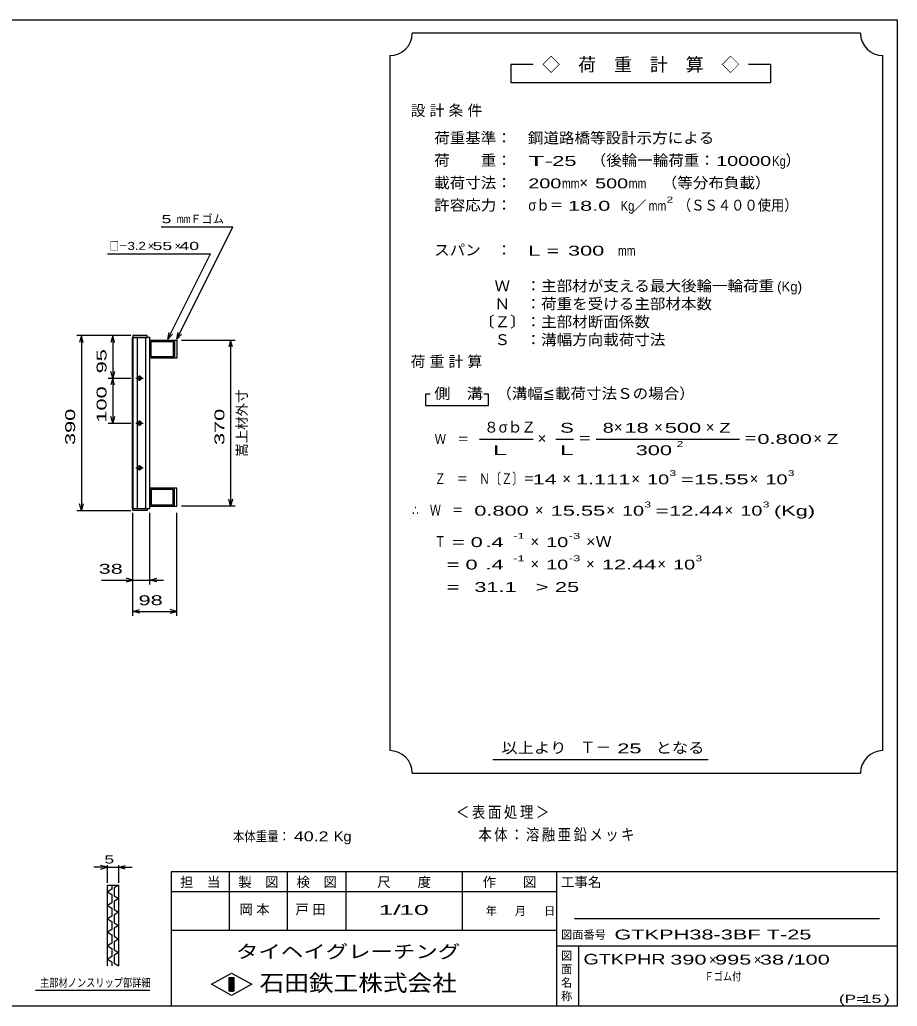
# Model space of a CAD drawing. Units: millimetres, scale not verified. Extents: x -1820 to 1731, y -1282 to 1054.
# Drawn here: x -227 to 1731, y -1146 to 1054 of the extents above; entities that cross this region are included whole.
import ezdxf
from ezdxf.enums import TextEntityAlignment as Align

# ---------------------------------------------------------------- set-up
doc = ezdxf.new("R2010")
doc.units = ezdxf.units.MM
doc.header["$LTSCALE"] = 10
for name, color, linetype, lineweight in [('0_2', 150, 'Continuous', 25), ('16', 3, 'Continuous', 25), ('22', 4, 'Continuous', 25), ('24', 2, 'Continuous', 25), ('32', 4, 'Continuous', 25)]:
    doc.layers.add(name, color=color, linetype=linetype, lineweight=lineweight)
doc.styles.add('ベクトル', font='')
doc.styles.get('ベクトル').set_extended_font_data('ベクトル')

msp = doc.modelspace()

# ---------------------------------------------------------------- linework, layer by layer
at = {"layer": '0_2'}
for p, q in [((-1729, 1053.5), (1731, 1053.5)), ((1731, 1053.5), (1731, -1146.5)), ((1731, -846.5), (111, -846.5)), ((111, -846.5), (111, -1146.5)), ((241, -846.5), (241, -976.5)), ((371, -976.5), (371, -846.5)), ((501, -846.5), (501, -976.5)), ((761, -976.5), (761, -846.5)), ((971, -846.5), (971, -1146.5)), ((971, -891.5), (111, -891.5)), ((1691, -951.5), (1011, -951.5)), ((111, -976.5), (971, -976.5)), ((971, -1011.5), (1731, -1011.5)), ((1021, -1146.5), (1021, -1011.5)), ((201, -1097.5), (246, -1072.5)), ((246, -1072.5), (291, -1097.5)), ((246, -1122.5), (201, -1097.5)), ((241, -1082.5), (251, -1082.5)), ((241, -1112.5), (241, -1082.5)), ((241, -1082.5), (243, -1082.5)), ((243, -1082.5), (243, -1112.5)), ((245, -1112.5), (245, -1082.5)), ((245, -1082.5), (247, -1082.5)), ((291, -1097.5), (246, -1122.5)), ((247, -1082.5), (247, -1112.5)), ((249, -1112.5), (249, -1082.5)), ((249, -1082.5), (251, -1082.5)), ((251, -1082.5), (251, -1112.5)), ((251, -1082.5), (251, -1112.5)), ((251, -1112.5), (241, -1112.5)), ((243, -1112.5), (245, -1112.5)), ((247, -1112.5), (249, -1112.5)), ((1731, -1146.5), (-1729, -1146.5))]:
    msp.add_line(p, q, dxfattribs=at)
at = {"layer": '16'}
for p, q in [((25.3, -36.5), (25.3, 344.5)), ((25.3, 344.5), (26, 344.5)), ((58, 349), (26, 349)), ((26, 349), (26, 344.5)), ((26, 344.5), (58, 344.5)), ((26, 344.5), (26, -36.5)), ((64, 344.5), (26, 344.5)), ((35.5, 344.5), (35.5, -36.5)), ((54.5, -36.5), (54.5, 344.5)), ((58, 344.5), (58, 349)), ((64, -36.5), (64, 344.5)), ((64, 339), (119, 339)), ((64, 299), (64, 339)), ((67, 336), (116, 336)), ((67, 302), (67, 336)), ((116, 336), (116, 302)), ((119, 339), (119, 299)), ((119, 339), (124, 339)), ((124, 339), (124, 299)), ((119, 299), (64, 299)), ((116, 302), (67, 302)), ((124, 299), (119, 299)), ((32.5, 254), (48.5, 254)), ((42.5, 257), (38.5, 257)), ((38.5, 251), (42.5, 251)), ((40.5, 260), (40.5, 248)), ((32.5, 154), (48.5, 154)), ((42.5, 157), (38.5, 157)), ((40.5, 160), (40.5, 148)), ((38.5, 151), (42.5, 151)), ((32.5, 54), (48.5, 54)), ((42.5, 57), (38.5, 57)), ((38.5, 51), (42.5, 51)), ((40.5, 60), (40.5, 48)), ((119, 9), (64, 9)), ((64, 9), (64, -31)), ((116, 6), (67, 6)), ((67, 6), (67, -28)), ((116, -28), (116, 6)), ((119, -31), (119, 9)), ((124, 9), (119, 9)), ((124, -31), (124, 9)), ((26, -36.5), (25.3, -36.5)), ((26, -36.5), (58, -36.5)), ((26, -41), (26, -36.5)), ((26, -36.5), (64, -36.5)), ((58, -41), (26, -41)), ((58, -36.5), (58, -41)), ((64, -31), (119, -31)), ((67, -28), (116, -28)), ((119, -31), (124, -31))]:
    msp.add_line(p, q, dxfattribs=at)
for centre, radius, start, end in [((38.5, 254), 3, 90, 270), ((40.5, 254), 4, 46.6, 133.4), ((40.5, 254), 4, 226.6, 313.4), ((42.5, 254), 3, 270, 90), ((38.5, 154), 3, 90, 270), ((40.5, 154), 4, 46.6, 133.4), ((42.5, 154), 3, 270, 90), ((40.5, 154), 4, 226.6, 313.4), ((38.5, 54), 3, 90, 270), ((40.5, 54), 4, 46.6, 133.4), ((40.5, 54), 4, 226.6, 313.4), ((42.5, 54), 3, 270, 90)]:
    msp.add_arc(centre, radius, start, end, dxfattribs=at)
at = {"layer": '22'}
for p, q in [((89, 591.5), (249, 591.5)), ((124, 341.5), (249, 591.5)), ((-31, 531.5), (199, 531.5)), ((104, 341.5), (199, 531.5)), ((104, 341.5), (107, 356.1)), ((104, 341.5), (114, 352.5)), ((124, 341.5), (127, 356.1)), ((124, 341.5), (134, 352.5)), ((21, 349), (-99, 349)), ((-89, 349), (-93, 334)), ((-85, 334), (-89, 349)), ((-89, 349), (-89, -41)), ((21, 349), (-29, 349)), ((-19, 349), (-23, 334)), ((-15, 334), (-19, 349)), ((-19, 349), (-19, 254)), ((134, 339), (254, 339)), ((244, 339), (240, 324)), ((248, 324), (244, 339)), ((244, 339), (244, -31)), ((-19, 254), (-23, 269)), ((-15, 269), (-19, 254)), ((-29, 254), (21, 254)), ((-19, 254), (-23, 239)), ((-15, 239), (-19, 254)), ((-19, 254), (-19, 154)), ((-29, 154), (21, 154)), ((-19, 154), (-23, 169)), ((-15, 169), (-19, 154)), ((244, -31), (240, -16)), ((248, -16), (244, -31)), ((-99, -41), (21, -41)), ((-89, -41), (-93, -26)), ((-85, -26), (-89, -41)), ((254, -31), (134, -31)), ((26, -206), (26, -46)), ((26, -276), (26, -46)), ((64, -206), (64, -46)), ((124, -276), (124, -46)), ((-44, -196), (26, -196)), ((26, -196), (11, -192)), ((11, -200), (26, -196)), ((26, -196), (64, -196)), ((64, -196), (79, -192)), ((79, -200), (64, -196)), ((64, -196), (94, -196)), ((26, -266), (41, -262)), ((124, -266), (109, -262)), ((41, -270), (26, -266)), ((26, -266), (124, -266)), ((109, -270), (124, -266))]:
    msp.add_line(p, q, dxfattribs=at)
at = {"layer": '24', "color": 4}
for p, q in [((1649, 1023.5), (649, 1023.5)), ((599, 973.5), (599, -576.5)), ((1699, -576.5), (1699, 973.5)), ((919, 953.5), (869, 953.5)), ((869, 953.5), (869, 913.5)), ((1449, 953.5), (1399, 953.5)), ((1449, 913.5), (1449, 953.5)), ((869, 913.5), (1449, 913.5)), ((689, 218.5), (679, 218.5)), ((679, 218.5), (679, 193.5)), ((819, 218.5), (809, 218.5)), ((819, 193.5), (819, 218.5)), ((679, 193.5), (819, 193.5)), ((799, 118.5), (919, 118.5)), ((969, 118.5), (1009, 118.5)), ((1059, 118.5), (1379, 118.5)), ((829, -596.5), (1309, -596.5)), ((649, -626.5), (1649, -626.5))]:
    msp.add_line(p, q, dxfattribs=at)
for centre, start, end in [((599, 1023.5), 270, 0), ((1699, 1023.5), 180, 270), ((599, -626.5), 0, 90), ((1699, -626.5), 90, 180)]:
    msp.add_arc(centre, 50, start, end, dxfattribs=at)
at = {"layer": '32'}
for p, q in [((-31, -836.5), (-46, -832.5)), ((-31, -871.5), (-31, -831.5)), ((-6, -831.5), (-6, -871.5)), ((-6, -836.5), (9, -832.5)), ((-31, -836.5), (-61, -836.5)), ((-46, -840.5), (-31, -836.5)), ((-31, -836.5), (-6, -836.5)), ((9, -840.5), (-6, -836.5)), ((-6, -836.5), (24, -836.5)), ((-31, -876.5), (-6, -876.5)), ((-31, -1056.5), (-31, -876.5)), ((-21, -876.5), (-21, -885.5)), ((-6, -876.5), (-16, -882.5)), ((-6, -876.5), (-6, -1056.5)), ((-21, -885.5), (-31, -891.5)), ((-31, -891.5), (-21, -897.5)), ((-21, -897.5), (-21, -915.5)), ((-16, -882.5), (-16, -900.5)), ((-16, -900.5), (-6, -906.5)), ((-21, -915.5), (-31, -921.5)), ((-31, -921.5), (-21, -927.5)), ((-6, -906.5), (-16, -912.5)), ((-16, -912.5), (-16, -930.5)), ((-21, -945.5), (-31, -951.5)), ((-21, -927.5), (-21, -945.5)), ((-16, -930.5), (-6, -936.5)), ((-6, -936.5), (-16, -942.5)), ((-16, -942.5), (-16, -960.5)), ((-31, -951.5), (-21, -957.5)), ((-21, -957.5), (-21, -975.5)), ((-16, -960.5), (-6, -966.5)), ((-6, -966.5), (-16, -972.5)), ((-21, -975.5), (-31, -981.5)), ((-31, -981.5), (-21, -987.5)), ((-21, -987.5), (-21, -1005.5)), ((-16, -972.5), (-16, -990.5)), ((-21, -1005.5), (-31, -1011.5)), ((-31, -1011.5), (-21, -1017.5)), ((-16, -990.5), (-6, -996.5)), ((-6, -996.5), (-16, -1002.5)), ((-16, -1002.5), (-16, -1020.5)), ((-21, -1017.5), (-21, -1035.5)), ((-16, -1020.5), (-6, -1026.5)), ((-6, -1026.5), (-16, -1032.5)), ((-16, -1032.5), (-16, -1050.5)), ((-21, -1035.5), (-31, -1041.5)), ((-31, -1041.5), (-21, -1047.5)), ((-21, -1047.5), (-21, -1056.5)), ((-16, -1050.5), (-6, -1056.5)), ((64, -1111.5), (-191, -1111.5))]:
    msp.add_line(p, q, dxfattribs=at)

# ---------------------------------------------------------------- texts
at = {"layer": '0_2', "style": 'ベクトル'}
for s, height, p in [('担\u3000当', 21.99, (131, -869.5)), ('製\u3000図', 21.99, (261, -869.5)), ('検\u3000図', 21.99, (391, -869.5)), ('尺\u3000\u3000度', 21.99, (571, -869.5)), ('作\u3000\u3000図', 21.99, (806, -869.5)), ('工事名', 21.99, (981, -869.5)), ('年', 18.3, (813, -934)), ('月', 18.3, (878, -934)), ('日', 18.3, (943, -934)), ('図面番号', 18.33, (981, -987)), ('図', 18.3, (981, -1034)), ('面', 18.3, (981, -1064)), ('名', 18.3, (981, -1094)), ('称', 18.3, (981, -1124))]:
    msp.add_text(s, height=height, dxfattribs=at).set_placement(p, align=Align.MIDDLE_LEFT)
at = {"layer": '0_2', "color": 222, "style": 'ベクトル'}
for s, height, width, p in [('タイヘイグレーチング', 29.33, 1.25, (256, -1024.5)), ('石田鉄工株式会社', 36.66, 1.1, (308.5, -1094.5))]:
    msp.add_text(s, height=height, dxfattribs=dict(at, width=width)).set_placement(p, align=Align.MIDDLE_LEFT)
at = {"layer": '22', "color": 2, "style": 'ベクトル'}
for s, height, width, p in [(' 5 ', 18.33, 1.6, (79, 609)), ('mm', 18.33, 0.75, (124, 609)), ('□－', 18.33, 0.8, (-26, 549)), ('3.2', 18.33, 1.2, (14, 549)), (' 55 ', 18.33, 1.6, (59, 549)), (' 40 ', 18.33, 1.6, (119, 549)), (' 38 ', 21.99, 1.65, (-64, -171)), (' 98 ', 21.99, 1.65, (25, -241)), ('本体重量：', 21.99, 0.85, (249, -767.5)), (' 40.2', 21.99, 1.35, (374, -767.5)), ('Kg', 21.99, 1.1, (474, -767.5)), ('1/', 21.99, 2, (574, -931.5)), (' 10 ', 21.99, 2, (604, -931.5)), ('GTKPH38-3BF T-25          ', 21.99, 1.65, (1100, -986.5)), ('GTKPHR', 23.46, 1.4, (1031, -1041.5)), (' 390 ', 21.99, 1.65, (1211, -1042.5)), (' 995 ', 21.99, 1.65, (1311, -1042.5)), (' 38 ', 21.99, 1.65, (1411, -1042.5)), ('/', 22, 1.65, (1486, -1042.5)), (' 100 ', 21.99, 1.65, (1486, -1042.5)), ('Ｆゴム付', 18.33, 0.8, (1301, -1080)), ('(P=', 18.33, 1.55, (1601, -1130)), (' 15 ', 18.33, 1.6, (1641, -1130)), (')', 18.3, 1.6, (1701, -1130))]:
    msp.add_text(s, height=height, dxfattribs=dict(at, width=width)).set_placement(p, align=Align.MIDDLE_LEFT)
for s, height, p in [('Ｆゴム', 18.33, (154, 609)), ('×', 18.3, (59, 549)), ('×', 18.3, (119, 549)), ('×', 22, (1311, -1042.5)), ('×', 22, (1411, -1042.5))]:
    msp.add_text(s, height=height, dxfattribs=at).set_placement(p, align=Align.MIDDLE_LEFT)
at = {"layer": '22', "color": 2, "style": 'ベクトル', "width": 1.65}
for s, p in [(' 95 ', (-44, 251.5)), (' 100 ', (-44, 141.5)), (' 390 ', (-114, 91.5)), (' 370', (219, 91.5))]:
    msp.add_text(s, height=21.99, rotation=90, dxfattribs=at).set_placement(p, align=Align.MIDDLE_LEFT)
at = {"layer": '22', "color": 2, "style": 'ベクトル'}
msp.add_text('嵩上材外寸', height=21.99, rotation=90, dxfattribs=at).set_placement((269, 79), align=Align.MIDDLE_LEFT)
at = {"layer": '22', "color": 2, "attachment_point": 4, "style": 'ベクトル'}
for s, insert, char_height in [('\\T1.2;\\W0.85;＜表面処理＞', (746.5, -715), 25.66), ('\\T1.19;\\W0.85;本体：溶融亜鉛メッキ', (796.5, -765), 25.66), ('\\T1.25;岡本\u3000', (263.5, -931.5), 21.99), ('\\T1.25;戸田\u3000', (388.5, -931.5), 21.99)]:
    msp.add_mtext(s, dxfattribs=dict(at, insert=insert, char_height=char_height))
at = {"layer": '24', "style": 'ベクトル'}
for s, height, p in [('◇\u3000荷\u3000重\u3000計\u3000算\u3000◇', 29.33, (939, 953.5)), ('）', 24.2, (1482, 740)), ('×', 24.2, (1022, 690)), ('／', 22, (1141.5, 638.5)), ('(Kg)', 21.99, (1463, 458.5)), ('８', 24.2, (809, 145)), ('σｂ', 24.19, (842, 145)), ('Ｚ', 24.2, (892, 145)), ('×', 24.2, (1099, 145)), ('×', 24.2, (1189, 145)), ('×', 24.2, (1304, 145)), ('×', 24.2, (929, 120)), ('×', 24.2, (1544, 120)), ('×', 24.2, (984, 30)), ('×', 24.2, (1138, 30)), ('×', 24.2, (1402, 30)), ('×', 24.2, (923, -40)), ('×', 24.2, (1082, -40)), ('×', 24.2, (1346, -40)), ('×', 24.2, (913, -110)), ('×', 24.2, (913, -160)), ('×', 24.2, (1037, -160)), ('×', 24.2, (1196, -160)), ('Ｔ－', 25.66, (1023, -569))]:
    msp.add_text(s, height=height, dxfattribs=at).set_placement(p, align=Align.MIDDLE_LEFT)
for s, height, width, p in [('荷重基準：\u3000', 24.19, 1.05, (698, 790)), ('鋼道路橋等設計示方による', 24.19, 1.05, (907, 790)), ('荷\u3000\u3000重：\u3000', 24.19, 1.05, (698, 740)), ('T-', 21.99, 2, (908, 738.5)), (' 25 ', 21.99, 1.65, (948, 738.5)), ('（後輪一輪荷重：', 24.19, 1.05, (1047, 740)), ('10000', 21.99, 1.5, (1327, 738.5)), ('Kg', 21.99, 0.85, (1452, 738.5)), ('載荷寸法：\u3000', 24.19, 1.05, (698, 690)), ('\u3000（等分布負載）', 24.19, 1.05, (1171, 690)), ('200', 21.99, 1.5, (908, 688.5)), ('mm', 21.99, 0.8, (983, 688.5)), ('500', 21.99, 1.5, (1057, 688.5)), ('mm', 21.99, 0.8, (1132, 688.5)), ('許容応力：\u3000', 24.19, 1.05, (698, 640)), ('σｂ＝', 24.19, 0.9, (908, 640)), (' 18.0', 21.99, 1.65, (983, 638.5)), ('Kg', 21.99, 0.85, (1114, 638.5)), ('mm', 21.99, 0.8, (1176.5, 638.5)), ('2', 13.2, 1.5, (1216.5, 652.5)), ('（ＳＳ４００使用）', 24.19, 0.9, (1241.5, 640)), ('スパン\u3000：\u3000', 24.19, 1.05, (698, 540)), ('L =', 21.99, 1.65, (908, 538.5)), (' 300 ', 21.99, 1.65, (983, 538.5)), ('mm', 21.99, 0.8, (1108, 538.5)), ('\u3000Ｗ\u3000：主部材が支える最大後輪一輪荷重', 24.19, 1.05, (798, 460)), ('\u3000Ｎ\u3000：荷重を受ける主部材本数', 24.19, 1.05, (798, 420)), ('〔Ｚ〕：主部材断面係数', 24.19, 1.05, (798, 380)), ('\u3000Ｓ\u3000：溝幅方向載荷寸法', 24.19, 1.05, (798, 340)), ('側\u3000溝', 24.19, 1.1, (698, 220)), ('\u3000（溝幅≦載荷寸法Ｓの場合）', 24.19, 1.05, (802, 220)), ('S', 22, 1.55, (979, 143.5)), ('8', 22, 1.5, (1074, 143.5)), (' 18 ', 21.99, 1.65, (1109, 143.5)), (' 500 ', 21.99, 1.65, (1199, 143.5)), ('Z', 22, 1.4, (1334, 143.5)), ('Ｗ\u3000＝', 21.99, 0.85, (699, 118.5)), ('＝', 24.2, 0.9, (1019, 120)), ('2', 13.2, 1.5, (1239, 107.5)), ('＝', 24.2, 0.9, (1389, 120)), ('0.800', 21.99, 1.65, (1419, 118.5)), ('Z', 22, 1.4, (1574, 118.5)), ('L', 22, 1.8, (979, 93.5)), (' 300 ', 21.99, 1.65, (1134, 93.5)), ('Ｚ\u3000＝\u3000Ｎ〔Ｚ〕＝', 24.19, 0.75, (699, 30)), ('3', 13.2, 1.5, (1223, 42.5)), ('3', 13.2, 1.5, (1487, 42.5)), (' 14 ', 21.99, 1.65, (904, 28.5)), ('1.111', 21.99, 1.65, (1014, 28.5)), ('10', 21.99, 1.5, (1173, 28.5)), ('=', 22, 1.7, (1248, 28.5)), ('15.55', 21.99, 1.65, (1278, 28.5)), ('10', 21.99, 1.5, (1437, 28.5)), ('3', 13.2, 1.5, (1167, -27.5)), ('3', 13.2, 1.5, (1431, -27.5)), ('∴\u3000Ｗ\u3000＝', 24.19, 0.75, (649, -40)), (' 0.800', 21.99, 1.65, (774, -41.5)), ('15.55', 21.99, 1.65, (958, -41.5)), ('10', 21.99, 1.5, (1117, -41.5)), ('=', 22, 1.7, (1192, -41.5)), ('12.44', 21.99, 1.65, (1222, -41.5)), ('10', 21.99, 1.5, (1381, -41.5)), ('(Kg)', 21.99, 1.65, (1456, -41.5)), ('Ｔ', 24.2, 0.75, (699, -110)), (' = 0', 21.99, 1.65, (724, -111.5)), (' .4 ', 21.99, 1.65, (799, -111.5)), ('-1', 13.2, 1.65, (874, -97.5)), ('10', 21.99, 1.5, (948, -111.5)), ('-3', 13.2, 1.65, (998, -97.5)), ('×Ｗ', 24.19, 1.1, (1037, -110)), ('  = 0', 21.99, 1.65, (699, -161.5)), (' .4 ', 21.99, 1.65, (799, -161.5)), ('-1', 13.2, 1.65, (874, -147.5)), ('10', 21.99, 1.5, (948, -161.5)), ('-3', 13.2, 1.65, (998, -147.5)), ('12.44', 21.99, 1.65, (1072, -161.5)), ('10', 21.99, 1.5, (1231, -161.5)), ('3', 13.2, 1.5, (1281, -147.5)), ('  =', 21.99, 1.65, (699, -211.5)), (' 31.1', 21.99, 1.65, (774, -211.5)), ('>', 22, 1.7, (924, -211.5)), (' 25 ', 21.99, 1.65, (954, -211.5)), ('以上より\u3000', 24.19, 1.1, (848, -570)), (' 25 ', 21.99, 1.65, (1093, -571.5)), ('となる', 24.19, 1.1, (1192, -570))]:
    msp.add_text(s, height=height, dxfattribs=dict(at, width=width)).set_placement(p, align=Align.MIDDLE_LEFT)
at = {"layer": '24', "attachment_point": 4, "style": 'ベクトル'}
for s, insert, char_height in [('\\T1.28;設計条件', (645.5, 850), 24.19), ('\\T1.28;荷重計算', (645.5, 290), 24.19), ('\\T1.5;\\W2;\\~L\\~', (804, 93.5), 21.99)]:
    msp.add_mtext(s, dxfattribs=dict(at, insert=insert, char_height=char_height))
at = {"layer": '32', "color": 2, "style": 'ベクトル'}
for s, width, p in [(' 5 ', 1.6, (-48.5, -819)), ('主部材ノンスリップ部詳細', 0.8, (-181, -1094))]:
    msp.add_text(s, height=18.33, dxfattribs=dict(at, width=width)).set_placement(p, align=Align.MIDDLE_LEFT)

doc.saveas('drawing.dxf')
